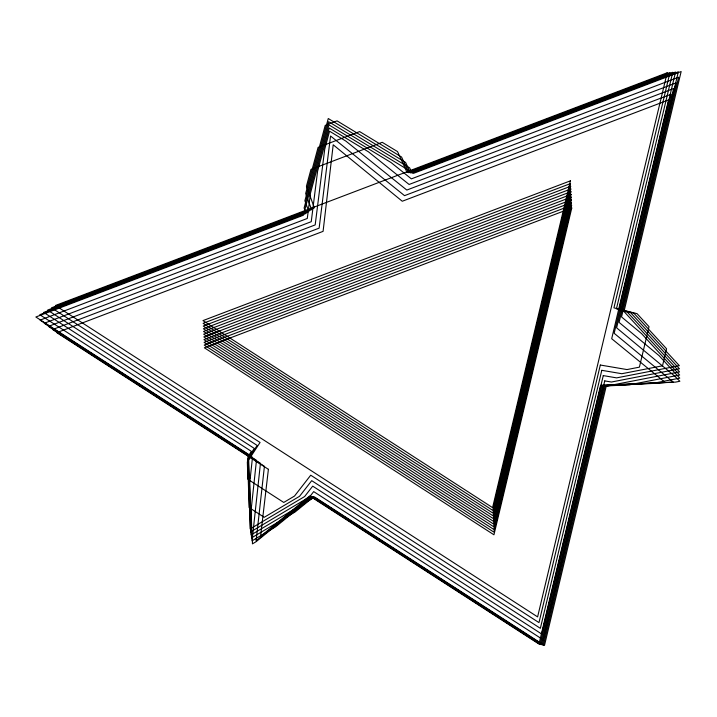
<?xml version="1.0" encoding="UTF-8"?>
<svg xmlns="http://www.w3.org/2000/svg" width="717" height="717" viewBox="0 0 717 717"><rect width="100%" height="100%" fill="white"/><g stroke="black" fill="none" stroke-linecap="round" stroke-linejoin="round"><path stroke-width="1.08" d="M252.509 536.809L252.429 543.871L256.139 541.667L311.698 496.415L541.183 644.619L602.845 385.656L675.593 382.098L679.868 381.274L674.769 376.174L616.62 327.83L673.586 88.576L406.817 190.059L345.917 141.132L329.569 131.22L324.72 149.199L315.184 224.914L48.424 326.396L260.45 463.316L252.509 536.809M251.183 509.321L251.972 540.887L275.651 526.807L312.693 496.639L542.285 644.906L603.974 385.827L652.47 383.461L679.77 378.146L659.093 355.668L619.085 322.39L676.113 82.894L409.102 184.466L368.493 151.852L329.246 128.047L317.595 171.22L311.241 221.696L44.23 323.268L256.471 460.332L251.183 509.321M256.247 539.65L256.13 540.815L310.694 496.191L540.089 644.332L601.724 385.486L673.299 382.125L614.155 333.271L671.067 94.259L404.54 195.651L330.555 136.006L319.137 228.14L52.61 329.524L264.421 466.31L256.247 539.65M250.269 477.881L249.767 482.622L251.524 537.893L295.171 511.938L313.696 496.854L543.387 645.183L605.103 386.006L629.347 384.814L679.662 375.027L641.545 333.584L621.54 316.941L678.632 77.212L411.379 178.874L391.079 162.562L328.915 124.875L310.461 193.231L307.288 218.47L40.044 320.14L252.492 457.338L250.269 477.881M268.4 469.303L260.567 536.379L309.699 495.976L538.987 644.045L600.595 385.316L665.197 382.457L611.691 338.711L668.549 99.941L402.255 201.244L333.199 144.789L323.089 231.358L56.804 332.661L268.4 469.303M570.4 180.836L492.579 507.645L202.965 320.616L570.4 180.836M570.535 183.552L492.713 510.361L203.099 323.331L570.535 183.552M570.669 186.268L492.857 513.076L203.243 326.047L570.669 186.268M570.813 188.983L492.991 515.792L203.377 328.762L570.813 188.983M570.947 191.699L493.126 518.499L203.52 331.478L570.947 191.699M571.082 194.415L493.269 521.214L203.655 334.194L571.082 194.415M571.225 197.13L493.404 523.93L203.789 336.909L571.225 197.13M571.359 199.846L493.538 526.645L203.933 339.625L571.359 199.846M571.494 202.561L493.681 529.361L204.067 342.341L571.494 202.561M571.637 205.277L493.816 532.077L204.202 345.056L571.637 205.277M571.772 207.993L493.95 534.792L204.345 347.772L571.772 207.993M667.168 72.793L537.607 616.889L55.424 305.505L667.168 72.793M600.317 365.034L538.987 622.607L310.721 475.201L294.517 496.047L283.753 502.447L247.885 479.279L247.338 461.918L260.056 442.479L51.507 307.808L314.369 207.813L306.428 186.259L310.972 169.418L382.224 142.316L397.541 151.601L407.113 172.528L669.965 72.534L613.931 307.862L637.054 313.661L649.028 326.683L639.394 367.158L626.99 369.569L600.317 365.034M601.796 370.322L540.358 628.325L311.716 480.668L299.554 496.307L264.232 517.307L249.14 507.564L247.634 460.018L257.17 445.445L47.591 310.103L311.608 209.669L305.657 193.509L318.097 147.397L359.638 131.596L401.574 157.023L408.753 172.716L672.761 72.283L616.45 308.776L633.792 313.123L666.568 348.767L662.517 365.804L621.8 373.718L601.796 370.322M603.275 375.6L541.729 634.043L312.711 486.135L304.6 496.567L250.17 528.931L247.921 458.127L254.284 448.412L43.683 312.406L308.848 211.533L304.877 200.76L325.222 125.385L337.062 120.877L405.607 162.445L410.384 172.905L675.557 72.032L618.968 309.681L630.53 312.585L679.349 365.67L616.611 377.877L603.275 375.6M604.745 380.888L543.11 639.752L313.696 491.611L309.645 496.818L250.627 531.915L248.216 456.236L251.398 451.378L39.767 314.709L306.096 213.388L304.107 208.002L328.261 118.52L409.631 167.859L412.024 173.093L678.354 71.781L621.487 310.595L627.267 312.038L679.456 368.789L611.422 382.027L604.745 380.888M606.223 386.176L544.481 645.47L314.691 497.078L251.075 534.909L248.512 454.345L35.85 317.004L303.336 215.252L328.592 121.702L413.664 173.281L681.15 71.53L624.005 311.501L679.555 371.908L606.223 386.176"/></g></svg>
